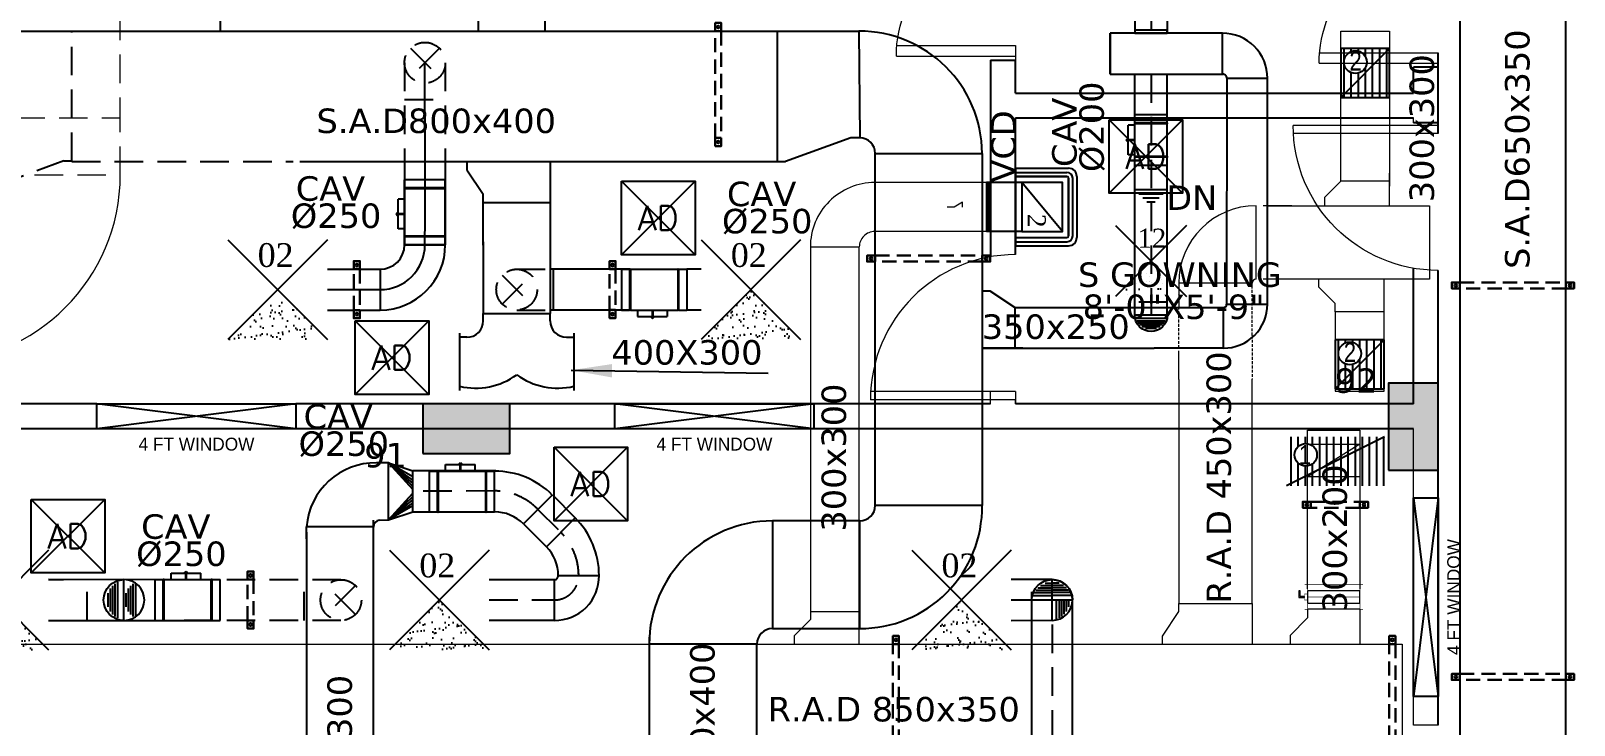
# Model space of a CAD drawing. Header units: millimetres. Extents: x -5691 to 68617, y -23008 to 84113.
# Drawn here: x 3617 to 13076, y 40474 to 44729 of the extents above; entities that cross this region are included whole.
import ezdxf
from ezdxf.enums import TextEntityAlignment as Align

# ---------------------------------------------------------------- set-up
doc = ezdxf.new("R2010")
doc.units = ezdxf.units.MM
doc.header["$LTSCALE"] = 700
doc.header["$MEASUREMENT"] = 0
doc.linetypes.add('HIDDEN', pattern=[0.375, 0.25, -0.125])
for name, color, linetype in [('Access Door', 7, 'Continuous'), ('architactur xref$0$COLUMN', 8, 'Continuous'), ('architactur xref$0$COLUMN HATCH', 8, 'Continuous'), ('architactur xref$0$TEXT', 8, 'Continuous'), ('architactur xref$0$WALL', 8, 'Continuous'), ('architactur xref$0$WINDOOW', 8, 'Continuous'), ('CAV', 4, 'Continuous'), ('duct size', 7, 'Continuous'), ('M-AC-DIFFUSER', 3, 'Continuous'), ('rcp$0$DIF 02', 74, 'Continuous'), ('rcp$0$DIF 12', 84, 'Continuous'), ('rcp$0$DIF 46', 74, 'Continuous'), ('rcp$0$Low pickup 500x200', 10, 'Continuous'), ('rcp$0$Return grill 300x300', 5, 'Continuous'), ('rcp$0$RETURN GRILL-600x300', 5, 'Continuous'), ('rcp$0$X-REF', 8, 'Continuous'), ('Supply Ahu-02', 3, 'Continuous'), ('Supply Ahu-03', 3, 'Continuous'), ('Supply Ahu-05', 3, 'Continuous'), ('Supply Ahu-06', 3, 'Continuous'), ('X-REF', 8, 'Continuous')]:
    doc.layers.add(name, color=color, linetype=linetype)
for name, color, linetype, lineweight in [('rcp$0$H-RETURN RISER 700', 6, 'Continuous', 9), ('rcp$0$MAAM TEXT', 7, 'Continuous', 25), ('Return AHU-02', 1, 'Continuous', 20), ('SA-HANGERS', 21, 'Continuous', 30), ('VCD', 1, 'Continuous', 20)]:
    doc.layers.add(name, color=color, linetype=linetype, lineweight=lineweight)
doc.styles.add('AC-TEXT', font='ROMANS.SHX', dxfattribs={"height": 200})
doc.styles.add('architactur xref$0$H St Bt', font='stylu.ttf')
doc.styles.add('architactur xref$0$VERDANA', font='verdana.ttf')
doc.styles.add('Arial', font='arial.ttf')
doc.styles.add('rcp$0$style1', font='ARIALN.TTF')
doc.styles.add('rcp$0$TECHNICBOLD', font='times.ttf', dxfattribs={"height": 10})
doc.styles.add('VERDANA', font='verdana.ttf')
doc.dimstyles.new('1-100', dxfattribs={"dimscale": 100, "dimtxt": 2, "dimasz": 2.5, "dimexe": 1.25, "dimexo": 0.625, "dimtad": 1, "dimdec": 0, "dimtxsty": 'Arial', "dimblk": 'ARCHTICK', "dimcen": 2.5, "dimclrd": 3, "dimclre": 3, "dimclrt": 3, "dimadec": 0, "dimazin": 0, "dimtfac": 1, "dimtdec": 0, "dimtmove": 0, "dimatfit": 3, "dimfxl": 1, "dimarcsym": 0})

# ---------------------------------------------------------------- blocks, each defined once
blk = doc.blocks.new('*U12')
for p, q in [((0, 0), (0, 37)), ((650, 0), (650, 37))]:
    blk.add_line(p, q)
for points in [[(0, 0), (-50, 0), (-50, 37), (0, 37)], [(650, 37), (700, 37), (700, 0), (650, 0)]]:
    blk.add_lwpolyline(points)
at = {"linetype": 'HIDDEN', "ltscale": 0.5}
for points in [[(0, 37), (650, 37)], [(650, 0), (0, 0)]]:
    blk.add_lwpolyline(points, dxfattribs=at)
for centre in [(-25, 18.5), (675, 18.5)]:
    blk.add_circle(centre, 8.44)
blk = doc.blocks.new('*U66')
for p, q in [((0, 0), (0, 37)), ((655, 0), (655, 37))]:
    blk.add_line(p, q)
for points in [[(0, 0), (-50, 0), (-50, 37), (0, 37)], [(655, 37), (705, 37), (705, 0), (655, 0)]]:
    blk.add_lwpolyline(points)
at = {"linetype": 'HIDDEN', "ltscale": 0.5}
for points in [[(0, 37), (655, 37)], [(655, 0), (0, 0)]]:
    blk.add_lwpolyline(points, dxfattribs=at)
for centre in [(-25, 18.5), (680, 18.5)]:
    blk.add_circle(centre, 8.44)
blk = doc.blocks.new('*U67')
for p, q in [((0, 0), (0, 37)), ((655, 0), (655, 37))]:
    blk.add_line(p, q)
for points in [[(0, 0), (-50, 0), (-50, 37), (0, 37)], [(655, 37), (705, 37), (705, 0), (655, 0)]]:
    blk.add_lwpolyline(points)
at = {"linetype": 'HIDDEN', "ltscale": 0.5}
for points in [[(0, 37), (655, 37)], [(655, 0), (0, 0)]]:
    blk.add_lwpolyline(points, dxfattribs=at)
for centre in [(-25, 18.5), (680, 18.5)]:
    blk.add_circle(centre, 8.44)
blk = doc.blocks.new('*U75')
for p, q in [((0, 0), (0, 37)), ((250, 0), (250, 37))]:
    blk.add_line(p, q)
for points in [[(0, 0), (-50, 0), (-50, 37), (0, 37)], [(250, 37), (300, 37), (300, 0), (250, 0)]]:
    blk.add_lwpolyline(points)
at = {"linetype": 'HIDDEN', "ltscale": 0.5}
for points in [[(0, 37), (250, 37)], [(250, 0), (0, 0)]]:
    blk.add_lwpolyline(points, dxfattribs=at)
for centre in [(-25, 18.5), (275, 18.5)]:
    blk.add_circle(centre, 8.44)
blk = doc.blocks.new('*U96')
for p, q in [((0, 0), (0, 37)), ((250, 0), (250, 37))]:
    blk.add_line(p, q)
for points in [[(0, 0), (-50, 0), (-50, 37), (0, 37)], [(250, 37), (300, 37), (300, 0), (250, 0)]]:
    blk.add_lwpolyline(points)
at = {"linetype": 'HIDDEN', "ltscale": 0.5}
for points in [[(0, 37), (250, 37)], [(250, 0), (0, 0)]]:
    blk.add_lwpolyline(points, dxfattribs=at)
for centre in [(-25, 18.5), (275, 18.5)]:
    blk.add_circle(centre, 8.44)
blk = doc.blocks.new('*U76')
for p, q in [((0, 0), (0, 37)), ((250.2, 0), (250.2, 37))]:
    blk.add_line(p, q)
for points in [[(0, 0), (-50, 0), (-50, 37), (0, 37)], [(250.2, 37), (300.2, 37), (300.2, 0), (250.2, 0)]]:
    blk.add_lwpolyline(points)
at = {"linetype": 'HIDDEN', "ltscale": 0.5}
for points in [[(0, 37), (250.2, 37)], [(250.2, 0), (0, 0)]]:
    blk.add_lwpolyline(points, dxfattribs=at)
for centre in [(-25, 18.5), (275.2, 18.5)]:
    blk.add_circle(centre, 8.44)
blk = doc.blocks.new('*U79')
for p, q in [((0, 0), (0, 37)), ((300, 0), (300, 37))]:
    blk.add_line(p, q)
for points in [[(0, 0), (-50, 0), (-50, 37), (0, 37)], [(300, 37), (350, 37), (350, 0), (300, 0)]]:
    blk.add_lwpolyline(points)
at = {"linetype": 'HIDDEN', "ltscale": 0.5}
for points in [[(0, 37), (300, 37)], [(300, 0), (0, 0)]]:
    blk.add_lwpolyline(points, dxfattribs=at)
for centre in [(-25, 18.5), (325, 18.5)]:
    blk.add_circle(centre, 8.44)
blk = doc.blocks.new('CAV 250 DIA')
for p, q in [((0, 400), (0, 350)), ((0, 400), (250, 400)), ((250, 400), (250, 350)), ((0, 350), (250, 350)), ((0, 345), (0, 55)), ((0, 345), (250, 345)), ((250, 345), (250, 55)), ((250, 301.1), (290, 301.1)), ((290, 301.1), (290, 119.1)), ((250, 212.1), (297.4, 212.1)), ((250, 208.1), (297.4, 208.1)), ((290.8, 218.7), (292.2, 220.1)), ((290.8, 218.7), (297.4, 212.1)), ((297.4, 208.1), (290.8, 201.6)), ((290.8, 201.6), (292.2, 200.1)), ((292.2, 220.1), (302.2, 210.1)), ((302.2, 210.1), (292.2, 200.1)), ((250, 119.1), (290, 119.1)), ((0, 55), (250, 55)), ((0, 50), (0, 0)), ((0, 50), (250, 50)), ((0, 50), (250, 50)), ((0, 0), (250, 0)), ((250, 50), (250, 0))]:
    blk.add_line(p, q)
for centre, start, end in [((0.9, 347.5), 109.43656, 250.56344), ((249.1, 347.5), 289.43656, 70.56344), ((0.9, 52.5), 109.43656, 250.56344), ((249.1, 52.5), 289.43656, 70.56344)]:
    blk.add_arc(centre, 2.65, start, end)
blk = doc.blocks.new('architactur xref$0$D1')
at = {"layer": 'architactur xref$0$WINDOOW', "color": 0, "lineweight": 0}
for p, q in [((2995.31, -11647.76), (2960.36, -11647.76)), ((2995.31, -11647.76), (2995.31, -11650.76)), ((2995.31, -11649.76), (2960.31, -11649.76))]:
    blk.add_line(p, q, dxfattribs=at)
blk.add_arc((2995.31, -11649.76), 35, 90, 180, dxfattribs=at)
blk = doc.blocks.new('architactur xref$0$b d')
at = {"layer": 'architactur xref$0$WINDOOW', "color": 0, "lineweight": 0}
for p, q in [((67237.44, 17555.04), (67233.94, 17555.04)), ((67234.94, 17526.29), (67234.94, 17555.04)), ((67237.44, 17526.39), (67237.44, 17555.04)), ((67289.94, 17526.39), (67289.94, 17555.04)), ((67289.94, 17555.04), (67293.44, 17555.04)), ((67292.44, 17526.29), (67292.44, 17555.04))]:
    blk.add_line(p, q, dxfattribs=at)
for centre, start, end in [((67234.94, 17555.04), 270, 0), ((67292.44, 17555.04), 180, 270)]:
    blk.add_arc(centre, 28.75, start, end, dxfattribs=at)
blk = doc.blocks.new('*U201')
at = {"layer": 'architactur xref$0$WALL', "color": 0}
for p, q in [((60520.06, 48188.77), (60526.06, 48188.77)), ((60520.06, 48140.77), (60520.06, 48188.77)), ((60526.06, 48188.77), (60520.06, 48140.77)), ((60520.06, 48188.77), (60526.06, 48140.77)), ((60526.06, 48188.77), (60526.06, 48140.77)), ((60526.06, 48140.77), (60520.06, 48140.77))]:
    blk.add_line(p, q, dxfattribs=at)
at = {"layer": 'architactur xref$0$TEXT', "lineweight": 0, "style": 'architactur xref$0$H St Bt'}
blk.add_text('4 FT WINDOW', height=3.1104, rotation=90, dxfattribs=at).set_placement((60531.34, 48150.84))
blk = doc.blocks.new('*U220')
at = {"layer": 'architactur xref$0$WALL', "color": 0}
for p, q in [((60520.06, 48188.77), (60526.06, 48188.77)), ((60520.06, 48140.77), (60520.06, 48188.77)), ((60526.06, 48188.77), (60520.06, 48140.77)), ((60520.06, 48188.77), (60526.06, 48140.77)), ((60526.06, 48188.77), (60526.06, 48140.77)), ((60526.06, 48140.77), (60520.06, 48140.77))]:
    blk.add_line(p, q, dxfattribs=at)
at = {"layer": 'architactur xref$0$TEXT', "lineweight": 0, "style": 'architactur xref$0$H St Bt'}
blk.add_text('4 FT WINDOW', height=3.1104, rotation=90, dxfattribs=at).set_placement((60531.34, 48150.84))
blk = doc.blocks.new('*U244')
at = {"layer": 'architactur xref$0$WALL', "color": 0}
for p, q in [((60520.06, 48188.77), (60526.06, 48188.77)), ((60520.06, 48140.77), (60520.06, 48188.77)), ((60526.06, 48188.77), (60520.06, 48140.77)), ((60520.06, 48188.77), (60526.06, 48140.77)), ((60526.06, 48188.77), (60526.06, 48140.77)), ((60526.06, 48140.77), (60520.06, 48140.77))]:
    blk.add_line(p, q, dxfattribs=at)
at = {"layer": 'architactur xref$0$TEXT', "lineweight": 0, "style": 'architactur xref$0$H St Bt'}
blk.add_text('4 FT WINDOW', height=3.1104, rotation=90, dxfattribs=at).set_placement((60531.34, 48150.84))
blk = doc.blocks.new('architactur xref')
at = {"layer": 'architactur xref$0$COLUMN HATCH', "linetype": 'Continuous'}
for points in [[(470, 1655), (482, 1655), (482, 1676), (470, 1676)], [(237, 1671), (237, 1659), (258, 1659), (258, 1671)]]:
    blk.add_hatch(color=256, dxfattribs=at).paths.add_polyline_path(points)
at = {"layer": 'architactur xref$0$TEXT', "lineweight": 0}
for points in [[(470, 1655), (482, 1655), (482, 1676), (470, 1676)], [(237, 1671), (237, 1659), (258, 1659), (258, 1671)]]:
    blk.add_hatch(color=256, dxfattribs=at).paths.add_polyline_path(points)
at = {"layer": 'architactur xref$0$COLUMN', "linetype": 'Continuous'}
for points in [[(470, 1655), (482, 1655), (482, 1676), (470, 1676)], [(237, 1659), (258, 1659), (258, 1671), (237, 1671)]]:
    blk.add_lwpolyline(points, close=True, dxfattribs=at)
at = {"layer": 'architactur xref$0$TEXT', "lineweight": 0}
for points in [[(470, 1655), (482, 1655), (482, 1676), (470, 1676)], [(237, 1659), (258, 1659), (258, 1671), (237, 1671)]]:
    blk.add_lwpolyline(points, close=True, dxfattribs=at)
at = {"layer": 'architactur xref$0$WALL', "linetype": 'Continuous'}
for p, q in [((482, 1736.2), (482, 1755.71)), ((476, 1746), (476, 1752.21)), ((482, 1752.21), (476, 1752.21)), ((380, 1746), (476, 1746)), ((380, 1707), (380, 1740)), ((380, 1740), (476, 1740)), ((482, 1738.84), (476, 1738.84)), ((476, 1671), (476, 1703.72)), ((482, 1593.46), (482, 1703.2)), ((158.31, 1671), (129, 1671)), ((374, 1671), (206.31, 1671)), ((476, 1671), (380, 1671)), ((158.31, 1665), (102, 1665)), ((476, 1665), (206.31, 1665))]:
    blk.add_line(p, q, dxfattribs=at)
at = {"layer": 'architactur xref$0$WALL'}
for p, q in [((374, 1753.93), (380, 1753.93)), ((374, 1753.93), (374, 1723.93)), ((380, 1746), (380, 1753.93))]:
    blk.add_line(p, q, dxfattribs=at)
at = {"layer": 'architactur xref$0$WALL', "linetype": 'Continuous'}
blk.add_lwpolyline([(374, 1753.93), (374, 1706.48)], dxfattribs=at)
at = {"layer": 'architactur xref$0$WINDOOW', "lineweight": 0}
for p, q in [((476, 1746), (476, 1749.73)), ((476, 1738.84), (476, 1740)), ((374, 1671), (374, 1674)), ((380, 1671), (380, 1672)), ((476, 1593.46), (476, 1665)), ((482, 1593.46), (476, 1593.46))]:
    blk.add_line(p, q, dxfattribs=at)
at = {"layer": 'architactur xref$0$WALL', "rotation": 270}
for name, p in [('*U244', (-47982.46, 62191.06)), ('*U220', (-47857.47, 62191.06))]:
    blk.add_blockref(name, p, dxfattribs=at)
at = {"layer": 'architactur xref$0$WALL'}
blk.add_blockref('*U201', (-60044.06, -46540.43), dxfattribs=at)
at = {"layer": 'architactur xref$0$WINDOOW', "lineweight": 0, "xscale": -1}
for name, p, rotation in [('architactur xref$0$b d', (-17175.04, -65480.01), 270), ('architactur xref$0$b d', (-17073.04, -65481.73), 270), ('architactur xref$0$D1', (-2513.31, -9911.56), 180)]:
    blk.add_blockref(name, p, dxfattribs=dict(at, rotation=rotation))
at = {"layer": 'architactur xref$0$WINDOOW', "lineweight": 0}
blk.add_blockref('architactur xref$0$D1', (-2615.31, 13321.76), dxfattribs=at)
at = {"layer": 'architactur xref$0$TEXT', "lineweight": 0, "style": 'architactur xref$0$VERDANA'}
for s, height, p in [('S GOWNING', 5.906, (395.09, 1699.22, 0.28)), ('8\'-0"X5\'-9"', 5.9055, (396.2, 1691.47, 0.28))]:
    blk.add_text(s, height=height, dxfattribs=at).set_placement(p)
at = {"layer": 'architactur xref$0$TEXT', "lineweight": 0, "char_height": 5.906, "width": 5.1391, "attachment_point": 5, "style": 'architactur xref$0$VERDANA'}
for s, insert in [('92', (462.18, 1676.55)), ('91', (227.99, 1658.56))]:
    blk.add_mtext(s, dxfattribs=dict(at, insert=insert))
blk = doc.blocks.new('A$C4D301BEB')
for p, q in [((-310, 200), (-260, 200)), ((-310, 0), (-310, 200)), ((-260, 0), (-260, 200)), ((-255, 200), (-55, 200)), ((-255, 0), (-255, 200)), ((-246, 200), (-246, 240)), ((-246, 240), (-64, 240)), ((-165, 242.2), (-155, 252.2)), ((-163.6, 240.8), (-165, 242.2)), ((-163.6, 240.8), (-157, 247.4)), ((-157, 200), (-157, 247.4)), ((-155, 252.2), (-145, 242.2)), ((-153, 200), (-153, 247.4)), ((-153, 247.4), (-146.4, 240.8)), ((-146.4, 240.8), (-145, 242.2)), ((-64, 200), (-64, 240)), ((-55, 0), (-55, 200)), ((-50, 200), (0, 200)), ((-50, 0), (-50, 200)), ((-50, 0), (-50, 200)), ((0, 0), (0, 200)), ((-310, 0), (-260, 0)), ((-255, 0), (-55, 0)), ((-50, 0), (0, 0))]:
    blk.add_line(p, q)
for centre, start, end in [((-257.5, 199.1), 19.43656, 160.56344), ((-52.5, 199.1), 19.43656, 160.56344), ((-257.5, 0.9), 199.43656, 340.56344), ((-52.5, 0.9), 199.43656, 340.56344)]:
    blk.add_arc(centre, 2.65, start, end)
blk = doc.blocks.new('*U109')
for p, q in [((0, 0), (0, 37)), ((850, 0), (850, 37))]:
    blk.add_line(p, q)
for points in [[(0, 0), (-50, 0), (-50, 37), (0, 37)], [(850, 37), (900, 37), (900, 0), (850, 0)]]:
    blk.add_lwpolyline(points)
at = {"linetype": 'HIDDEN', "ltscale": 0.5}
for points in [[(0, 37), (850, 37)], [(850, 0), (0, 0)]]:
    blk.add_lwpolyline(points, dxfattribs=at)
for centre in [(-25, 18.5), (875, 18.5)]:
    blk.add_circle(centre, 8.44)
blk = doc.blocks.new('AD')
at = {"layer": 'M-AC-DIFFUSER', "color": 2}
for p, q in [((225, 225), (-225, -225)), ((225, -225), (-225, 225))]:
    blk.add_line(p, q, dxfattribs=at)
blk.add_lwpolyline([(-225, 225), (225, 225), (225, -225), (-225, -225)], close=True, dxfattribs=at)
at = {"layer": 'M-AC-DIFFUSER', "color": 2, "style": 'AC-TEXT'}
blk.add_text('AD', height=150, dxfattribs=at).set_placement((0, 0), align=Align.MIDDLE_CENTER)
blk = doc.blocks.new('250')
at = {"layer": 'Supply Ahu-05'}
for p, q in [((250, 0), (0, 0)), ((-150, -150), (-150, -400))]:
    blk.add_line(p, q, dxfattribs=at)
for radius in [150, 400]:
    blk.add_arc((-150, 0), radius, 270, 0, dxfattribs=at)
blk = doc.blocks.new('_ArchTick')
at = {"color": 0, "linetype": 'ByBlock', "const_width": 0.15}
blk.add_lwpolyline([(-0.5, -0.5), (0.5, 0.5)], dxfattribs=at)
blk = doc.blocks.new('*U130')
at = {"linetype": 'Continuous', "const_width": 5}
for points in [[(428, -75), (428, -75), (-25, -75), (0, -75), (0, 125), (-25, 125), (0, 125), (428, 125), (453, 125), (428, 125), (428, -75), (453, -75), (428, -75)], [(428, 25), (0, 25)]]:
    blk.add_lwpolyline(points, dxfattribs=at)
at = {"linetype": 'Continuous'}
for points in [[(-25, 20), (-25, 30), (-60, 30), (-60, 75), (-70, 75), (-70, 20), (-25, 20)], [(428, 75), (0, 75), (0, -25), (428, -25)]]:
    blk.add_lwpolyline(points, close=True, dxfattribs=at)
at = {"linetype": 'Continuous', "const_width": 5}
blk.add_lwpolyline([(0, 0), (0, 50), (-25, 50), (-25, 0)], close=True, dxfattribs=at)
blk = doc.blocks.new('rcp$0$DIFF CODE-12')
at = {"layer": 'rcp$0$DIF 12'}
h = blk.add_hatch(dxfattribs=at)
h.set_pattern_fill('AR-SAND', color=256, scale=50, style=0)
h.paths.add_polyline_path([(-20771.6, -48936.5), (-20336.6, -48936.5), (-20554.1, -48719)])
for p, q in [((-20336.6, -48501.5), (-20771.6, -48936.5)), ((-20771.6, -48501.5), (-20336.6, -48936.5))]:
    blk.add_line(p, q, dxfattribs=at)
at = {"layer": 'rcp$0$DIF 12', "color": 1, "style": 'rcp$0$TECHNICBOLD'}
blk.add_text('12', height=116.49, dxfattribs=at).set_placement((-20636.9, -48638))
blk = doc.blocks.new('rcp$0$saaa')
at = {"layer": 'rcp$0$RETURN GRILL-600x300'}
h = blk.add_hatch(dxfattribs=at)
h.set_pattern_fill('ANSI31', color=256, scale=350, angle=135, style=0)
h.set_pattern_definition([(270, (332422.58, 31332.115), (-43.75, 3e-15), [])])
h.paths.add_polyline_path([(272317.9, 32662.1), (272317.9, 32962.1), (271717.9, 32962.1), (271717.9, 32662.1)])
h.paths.add_polyline_path([(271904.5, 32851.7, 1), (271767, 32851.7, 1)], flags=16)
blk.add_line((272317.9, 32962.1), (271717.9, 32662.1), dxfattribs=at)
blk.add_circle((271835.7, 32851.7, -0.4), 68.8, dxfattribs=at)
at = {"layer": 'rcp$0$MAAM TEXT', "color": 7, "style": 'rcp$0$style1'}
blk.add_text('1', height=117.4, dxfattribs=at).set_placement((271830.4, 32793.9, -0.4), align=Align.CENTER)
blk = doc.blocks.new('rcp$0$DIFF CODE-2')
at = {"layer": 'rcp$0$DIF 02'}
h = blk.add_hatch(dxfattribs=at)
h.set_pattern_fill('AR-SAND', color=256, scale=50, style=0)
h.paths.add_polyline_path([(-20872.6, -48009.6), (-20262.6, -48009.6), (-20567.6, -47704.6)])
for p, q in [((-20872.6, -47399.6), (-20262.6, -48009.6)), ((-20262.6, -47399.6), (-20872.6, -48009.6))]:
    blk.add_line(p, q, dxfattribs=at)
at = {"layer": 'rcp$0$DIF 02', "color": 1, "style": 'rcp$0$TECHNICBOLD'}
blk.add_text('02', height=145.64, dxfattribs=at).set_placement((-20690.5, -47565.6))
blk = doc.blocks.new('rcp$0$grill 2')
at = {"layer": 'rcp$0$Return grill 300x300'}
for p, q in [((-181725.9, 9716.9), (-182025.9, 9716.9)), ((-182025.9, 9716.9), (-182025.9, 9416.9)), ((-181725.9, 9716.9), (-182025.9, 9416.9)), ((-182007.4, 9716.9), (-182007.4, 9416.9)), ((-181963.7, 9716.9), (-181963.7, 9698)), ((-181919.9, 9716.9), (-181919.9, 9701.3)), ((-181876.2, 9716.9), (-181876.2, 9668)), ((-181832.4, 9716.9), (-181832.4, 9416.9)), ((-181788.7, 9716.9), (-181788.7, 9416.9)), ((-181744.9, 9716.9), (-181744.9, 9416.9)), ((-181725.9, 9416.9), (-181725.9, 9716.9)), ((-181963.7, 9569.2), (-181963.7, 9416.9)), ((-181919.9, 9566), (-181919.9, 9416.9)), ((-181876.2, 9599.2), (-181876.2, 9416.9)), ((-182025.9, 9416.9), (-181725.9, 9416.9))]:
    blk.add_line(p, q, dxfattribs=at)
blk.add_ellipse((-181935.9, 9633.6), major_axis=(49.3, 49.3), ratio=1, start_param=5.497787, end_param=11.780972, dxfattribs=at)
at = {"layer": 'rcp$0$Return grill 300x300', "color": 7, "style": 'rcp$0$style1'}
blk.add_text('2', height=117.4, dxfattribs=at).set_placement((-181934.8, 9581.9, -0.4), align=Align.CENTER)
blk = doc.blocks.new('rcp$0$low pick up 300 X 250')
at = {"layer": 'rcp$0$Low pickup 500x200', "color": 6}
for p, q in [((0, 237.5), (0, 187.5)), ((0, 237.5), (325, 237.5)), ((0, 187.5), (315, 187.5)), ((325, 177.5), (325, -177.5)), ((375, 187.5), (375, -187.5)), ((0, -187.5), (315, -187.5)), ((0, -187.5), (0, -237.5)), ((0, -237.5), (325, -237.5))]:
    blk.add_line(p, q, dxfattribs=at)
at = {"layer": 'rcp$0$Low pickup 500x200', "color": 40}
for p, q in [((0, 212.5), (315, 212.5)), ((350, -177.5), (350, 177.5)), ((0, -212.5), (315, -212.5))]:
    blk.add_line(p, q, dxfattribs=at)
at = {"layer": 'rcp$0$Low pickup 500x200'}
blk.add_line((287.5, -150), (37.5, 150), dxfattribs=at)
at = {"layer": 'rcp$0$Low pickup 500x200', "color": 6}
for points in [[(315, 187.5), (0, 187.5), (0, -187.5), (315, -187.5)], [(325, -177.5), (325, 177.5)]]:
    blk.add_lwpolyline(points, dxfattribs=at)
at = {"layer": 'rcp$0$Low pickup 500x200'}
blk.add_lwpolyline([(37.5, 150), (37.5, -150), (287.5, -150), (287.5, 150)], close=True, dxfattribs=at)
at = {"layer": 'rcp$0$Low pickup 500x200', "color": 40}
for centre, start, end in [((315, 177.5), 0, 90), ((315, -177.5), 270, 0)]:
    blk.add_arc(centre, 35, start, end, dxfattribs=at)
at = {"layer": 'rcp$0$Low pickup 500x200', "color": 6}
for centre, radius, start, end in [((325, 187.5), 50, 0, 90), ((315, 177.5), 10, 0, 90), ((315, -177.5), 10, 270, 0), ((325, -187.5), 50, 270, 0)]:
    blk.add_arc(centre, radius, start, end, dxfattribs=at)
at = {"layer": 'rcp$0$Low pickup 500x200', "color": 6, "style": 'rcp$0$TECHNICBOLD'}
blk.add_text('2', height=110.8, rotation=270, dxfattribs=at).set_placement((74.3, -42.3))
blk = doc.blocks.new('rcp$0$A$C0a68144a')
at = {"layer": 'rcp$0$H-RETURN RISER 700'}
for p, q in [((-318.4, 221.1), (-287.7, 273)), ((-287.7, 221.1), (-318.4, 221.1))]:
    blk.add_line(p, q, dxfattribs=at)
blk.add_lwpolyline([(-287.7, 273), (-287.7, 314.9)], dxfattribs=at)
blk.add_lwpolyline([(-287.7, 100.1, 0, 60, 0), (-287.7, 184.1, 0, 0, 0), (-287.7, 221.1, 0, 0, 0)], format="xyseb", dxfattribs=at)
blk = doc.blocks.new('rcp')
at = {"layer": 'rcp$0$RETURN GRILL-600x300'}
blk.add_blockref('rcp$0$saaa', (-260404.9, 9278.9), dxfattribs=at)
at = {"layer": 'rcp$0$X-REF', "xscale": 25.39999999999418, "yscale": 25.39999999999418, "zscale": 25.39999999999418}
blk.add_blockref('architactur xref', (0, 0), dxfattribs=at)
at = {"layer": 'rcp$0$Low pickup 500x200'}
for p, q in [((9474.6, 43799.7), (9474.6, 43499.7)), ((9689.9, 43799.7), (9474.6, 43799.7)), ((9499.6, 43499.7), (9499.6, 43799.7)), ((9499.6, 43499.7), (9474.6, 43499.7)), ((9689.9, 43499.7), (9474.6, 43499.7))]:
    blk.add_line(p, q, dxfattribs=at)
at = {"layer": 'rcp$0$Low pickup 500x200', "ltscale": 8}
blk.add_line((9499.6, 43799.7, 0), (9474.6, 43799.7), dxfattribs=at)
at = {"layer": 'rcp$0$Low pickup 500x200', "color": 6, "const_width": 20}
blk.add_lwpolyline([(9488.3, 43799.7), (9488.3, 43499.7)], dxfattribs=at)
at = {"layer": 'rcp$0$DIF 46'}
for name, p in [('rcp$0$DIFF CODE-12', (31036.7, 92038.6, -56.2)), ('rcp$0$DIFF CODE-2', (25697.7, 90848)), ('rcp$0$DIFF CODE-2', (28597.7, 90848)), ('rcp$0$DIFF CODE-2', (23988.5, 88945.6)), ('rcp$0$DIFF CODE-2', (26688.5, 88945.6, -450)), ('rcp$0$DIFF CODE-2', (29888.5, 88945.6))]:
    blk.add_blockref(name, p, dxfattribs=at)
at = {"layer": 'rcp$0$Low pickup 500x200'}
blk.add_blockref('rcp$0$low pick up 300 X 250', (9652.4, 43649.7), dxfattribs=at)
at = {"layer": 'rcp$0$Low pickup 500x200', "ltscale": 8, "xscale": -1, "rotation": 90}
blk.add_blockref('rcp$0$A$C0a68144a', (9548.2, 43361.9), dxfattribs=at)
at = {"layer": 'rcp$0$RETURN GRILL-600x300'}
for p in [(193671.1, 34904.2, 0.2), (193636.5, 33118.6, -24.3)]:
    blk.add_blockref('rcp$0$grill 2', p, dxfattribs=at)

msp = doc.modelspace()

# ---------------------------------------------------------------- block references
at = {"layer": 'X-REF', "ltscale": 8}
msp.add_blockref('rcp', (0, 0), dxfattribs=at)

# ---------------------------------------------------------------- next in the draw order: block references
at = {"layer": 'X-REF', "xscale": 25.39999999999418, "yscale": 25.39999999999418, "zscale": 25.39999999999418}
msp.add_blockref('architactur xref', (0, 0), dxfattribs=at)

# ---------------------------------------------------------------- next in the draw order: linework, layer by layer
at = {"layer": 'Return AHU-02'}
for p, q in [((4164.9, 44728.1, 25), (4164.9, 46720.9, 25)), ((11645.1, 43807.7, 50), (11645.1, 44728.3, 0.1)), ((11645.1, 44728.3, 0.1), (11945.1, 44728.3, 0.1)), ((11945.1, 44728.3, 0.1), (11945.1, 43778.2, 0.1)), ((11645.1, 43807.7, 50), (11545.1, 43707.7, 50)), ((11945.1, 43807.7, 50), (11645.1, 43807.7, 50)), ((11945.1, 43657.7, 50), (11945.1, 43857.7, 50.1)), ((11545.1, 43707.7, 50), (11545.1, 43657.7, 25)), ((11127.5, 43207.7, 25), (11127.5, 43657.7, 25)), ((11195.6, 43657.7, 25), (12189.1, 43657.7, 25)), ((12189.1, 43657.7, 25), (12189.1, 43207.7, 25)), ((11102.5, 43182.7, 25), (10652.5, 43182.7, 25)), ((10652.5, 43182.7, 25), (10652.5, 43034.5, 25)), ((12189.1, 43207.7, 25), (11195.7, 43207.7, 25)), ((11510.5, 43157.7, 50), (11510.5, 43207.7, 25)), ((11610.5, 43057.7, 50), (11510.5, 43157.7, 50)), ((11910.5, 43007.7, 50.1), (11910.5, 43207.7, 25)), ((11610.5, 43007.7, 50), (11610.5, 43057.7, 50)), ((11910.5, 43007.7, 50.1), (11610.5, 43007.7, 50)), ((11610.5, 43007.7, 50), (11610.6, 42521.8, -86.8)), ((11910.6, 42521.8, 0.1), (11910.5, 43007.7, 0.1)), ((10652.5, 42592.8, 25), (10652.5, 41220.3, 25)), ((11102.5, 41220.3, 25), (11102.5, 42594.1, 25)), ((11610.6, 42521.8, -86.8), (11910.6, 42521.8, 0.1)), ((11442.4, 41310.2, 58.6), (11442.4, 42281.9, 25)), ((11442.4, 42281.9, 25), (11763, 42281.9, 25)), ((11763, 42281.9, 37.4), (11763, 41946.5, 12.5)), ((11763, 42196.5, 25), (11442.4, 41996.5, -14.6)), ((11463, 42196.5, 12.5), (11763, 42196.5, 37.5)), ((11763, 42196.5, 25), (11763, 41310, 25)), ((11763, 41996.3, 17.5), (11442.4, 41996.5, -14.6)), ((8394.4, 41171.4, 50), (8694.4, 41171.3, 50)), ((8394.4, 41171.3, 50), (8394.4, 41121.3, 50)), ((8694.4, 40971.3, 50), (8694.5, 41171.3, 50)), ((10552.5, 41020.3, 25), (10652.5, 41170.3, 25)), ((10652.5, 41170.3, 25), (10652.5, 41220.3, 25)), ((10652.5, 41220.3, 25), (11102.5, 41220.3, 25)), ((11102.5, 41220.3, 25), (11102.5, 40970.3)), ((11763, 41184.3, 74.7), (11442, 41184.3, 74.7)), ((11442, 41184.3, 74.7), (11442, 41130.8, 74.7)), ((11763, 41184.3, 74.7), (11763, 40970.3, -5.6)), ((8394.4, 41121.3, 50), (8294.4, 41021.3, 50)), ((11442, 41130.8, 74.7), (11335, 41023.8, 74.7)), ((2986.3, 40971.3), (12022.5, 40971.3)), ((8294.4, 41021.3, 50), (8294.4, 40971.3)), ((10552.5, 40970.3, 25), (10552.5, 41020.3, 25)), ((11335, 41023.8, 74.7), (11335, 40970.3, -5.6)), ((12022.5, 40971.3), (12022.5, 40121.3))]:
    msp.add_line(p, q, dxfattribs=at)
at = {"layer": 'Return AHU-02', "linetype": 'HIDDEN'}
for p, q in [((4164.9, 44146.5, 25), (4164.9, 44728.1, 25)), ((3264.9, 44196.5, 25), (4164.9, 44196.5, 25)), ((4164.9, 43846.5, 25), (4164.9, 44196.5, 25)), ((3114.9, 43846.5, 25), (4164.9, 43846.5, 25)), ((11345.5, 43657.7, 25), (11127.5, 43657.7, 25)), ((11345.7, 43207.7, 25), (11127.5, 43207.7, 25)), ((10652.5, 42592.8, 25), (10652.5, 42784.5, 25))]:
    msp.add_line(p, q, dxfattribs=at)
at = {"layer": 'Return AHU-02', "ltscale": 8}
for p, q in [((9852.4, 43799.6), (8789.4, 43799.7)), ((8789.4, 43799.7), (8789.4, 43499.7)), ((9852.4, 43499.7), (8789.4, 43499.7)), ((8394.4, 43404.7), (8394.4, 41171.4)), ((8394.4, 43404.7), (8694.4, 43404.7)), ((8694.5, 41171.3), (8694.4, 43404.7))]:
    msp.add_line(p, q, dxfattribs=at)
at = {"layer": 'Return AHU-02', "linetype": 'HIDDEN', "ltscale": 0.1}
for p, q in [((11102.5, 42862.1, 25), (11102.5, 43182.7, 25)), ((10652.5, 42784.5, 25), (10652.5, 43034.5, 25)), ((11102.5, 42862.1, 25), (11102.5, 42594.1, 25))]:
    msp.add_line(p, q, dxfattribs=at)
at = {"layer": 'Return AHU-02'}
for centre, radius, start, end in [((3014.9, 43846.5), 1150, 270, 0), ((11127.5, 43182.7, 25), 475, 90, 180), ((11127.5, 43182.7, 25), 25, 90, 180)]:
    msp.add_arc(centre, radius, start, end, dxfattribs=at)
at = {"layer": 'Return AHU-02', "ltscale": 8}
for radius in [395, 95]:
    msp.add_arc((8789.4, 43404.7), radius, 90, 180.00059, dxfattribs=at)
at = {"layer": 'Supply Ahu-02', "ltscale": 600, "extrusion": (-1, 0, 0)}
for p, q in [((9447.6, 43978.1, 397.8), (9447.5, 41821, 390)), ((9447.5, 42890.2, 790), (9447.5, 42890.2, 390))]:
    msp.add_line(p, q, dxfattribs=at)
at = {"layer": 'Supply Ahu-02', "extrusion": (0, 0, -1)}
msp.add_line((5808.9, 42081.7, 890), (5736, 42081.7, 890), dxfattribs=at)
at = {"layer": 'Supply Ahu-03', "ltscale": 600}
for p, q in [((10382.5, 45434.4), (10382.5, 44714.3)), ((10582.4, 45434.4), (10582.4, 44714.3)), ((5264.7, 44728.1, 397.8), (8692.6, 44728.1, 397.8)), ((8692.6, 44728.1, 397.8), (8697.6, 44073.1, 397.8)), ((10382.5, 42987, -400.2), (10382.5, 44464.3, -400.2)), ((10582.5, 42987, -400.2), (10582.5, 44464.3, -400.2)), ((10947, 44439.7, 350), (10946, 43053.7, 411.5)), ((11195.9, 43053.7, 303.2), (11195.5, 44439.5, -541)), ((8792.5, 41821, 390), (8792.5, 43978.1, 397.8)), ((8792.6, 43978.1, 397.8), (9447.6, 43978.1, 397.8)), ((10945.9, 43053.7, 420), (11195.9, 43053.7, 420)), ((6389.8, 42996.1, -135.9), (6799.3, 42996.1, 227.7)), ((10926, 42784.5, 420), (10925.9, 43034.5, 60)), ((6289.8, 42851.1, -135.9), (6244.8, 42851.1, -135.9)), ((6244.8, 42851.1, -135.9), (6244.8, 42551.1, -135.9)), ((6244.8, 42851.1, 228.1), (6244.8, 42551.1, 228.1)), ((6899.8, 42851.1, -135.9), (6944.8, 42851.1, -135.9)), ((6944.8, 42851.1, 228.1), (6944.8, 42551.1, 228.1)), ((10926.7, 42784.5, 420), (10502.6, 42784.5, 420)), ((9447.5, 41821, 395), (8792.5, 41821, 390)), ((8697.5, 41726, 740.2), (8162, 41726)), ((8697.6, 41066, 390), (8697.5, 41726, 390)), ((5306.5, 41657.4, 890), (5306.5, 39243.3, 445)), ((5716.5, 40721.6, 890), (5716.5, 41615, 890)), ((8162, 41066, 390), (8697.6, 41066, 390)), ((7407, 41013.4, 390), (7407, 37735.1, 390)), ((8067, 37735.1, 390), (8067, 40971, 390))]:
    msp.add_line(p, q, dxfattribs=at)
at = {"layer": 'Supply Ahu-03'}
for p, q in [((-3015.2, 44728.1, 499.7), (5493.7, 44728.1, 395)), ((8192.8, 43928.1, 884.3), (8192.6, 44728.1, 397.8)), ((10920.7, 44714.3, -765.1), (10232.5, 44714.3, 1787)), ((10232.5, 44714.3, -400.2), (10232.5, 44464.3, -400.2)), ((10232.5, 44464.3, -400.2), (10232.5, 44714.3, -400.2)), ((10232.5, 44464.3, -805.1), (10923.9, 44464.3, 350)), ((10947, 44439.5, -829.1), (11195.5, 44439.5, -541)), ((8642.6, 44073.1, 397.8), (8242.7, 43928.1, 397.8)), ((8697.6, 44073.1, 397.8), (8642.6, 44073.1, 397.8)), ((6289.8, 43928.1, 397.8), (6289.8, 43878.1, 397.8)), ((6799.8, 43928.1, 397.8), (6799.8, 43415.6, 440)), ((6289.8, 43878.1, 397.8), (6389.8, 43728.1, 397.8)), ((6389.8, 43415.6, 440), (6389.8, 43728.1, 397.8)), ((10382.8, 43756.2, -371.1), (10582.8, 43756.2, -371.1)), ((10407.8, 43731.2, -371.1), (10557.8, 43731.2, -371.1)), ((10432.8, 43706.2, -371.1), (10532.8, 43706.2, -371.1)), ((6389.8, 43678.1, 397.8), (6799.8, 43678.1, 397.8)), ((10457.8, 43681.2, -371.1), (10507.8, 43681.2, -371.1)), ((6389.8, 43435.4, -135.9), (6389.8, 42996.1, -135.9)), ((6799.8, 43435.4, -135.9), (6799.8, 42996.1, -135.9)), ((7725.1, 43268.4, 344.8), (7636.9, 43268.4, 420.6)), ((9497.5, 43134.5, 420), (9447.5, 43134.5, 395)), ((9647.5, 43034.5, 420), (9497.5, 43134.5, 420)), ((6389.8, 42951.1, -135.9), (6389.8, 42996.1, -135.9)), ((6799.8, 42951.2, -135.9), (6799.8, 42996.1, -135.9)), ((9648, 43034.5, 420), (10925.9, 43034.5, 60)), ((9648, 43034.5, 420), (9648, 42784.5, 415)), ((6244.8, 42876.1, 228.1), (6244.8, 42526.1, 228.1)), ((6244.8, 42851.1, 228.1), (6244.8, 42551.1, 228.1)), ((6944.8, 42876.1, 228.1), (6944.8, 42526.1, 228.1)), ((6944.8, 42851.1, 228.1), (6944.8, 42551.1, 228.1)), ((9444.2, 42784.5, 420), (10502.6, 42784.5, 25)), ((9697.5, 42784.5, 420), (9447.5, 42784.5, 395)), ((5808.9, 41731.7, 890), (5808.9, 42081.7, 890)), ((5808.9, 42081.7, 890), (5958.9, 42031.7, 1040)), ((5808.9, 42081.7, 890), (5958.9, 41917.9, 1040)), ((5958.9, 41937.4, 1040), (5808.9, 42081.7, 890)), ((5958.9, 41956.9, 1040), (5808.9, 42081.7, 890)), ((5958.9, 41976.4, 1040), (5808.9, 42081.7, 890)), ((5958.9, 41995.9, 1040), (5808.9, 42081.7, 890)), ((5958.9, 41781.7, 1040), (5958.9, 42031.7, 1040)), ((6467.2, 42031.7, 595), (5958.9, 42031.7, 595)), ((5808.9, 41731.7, 890), (5958.9, 41895.5, 1040)), ((5958.9, 41876, 1040), (5808.9, 41731.7, 890)), ((5958.9, 41856.5, 1040), (5808.9, 41731.7, 890)), ((5958.9, 41837, 1040), (5808.9, 41731.7, 890)), ((5958.9, 41817.5, 1040), (5808.9, 41731.7, 890)), ((5754.1, 41731.2, 890), (5811.5, 41731.7, 890)), ((5808.9, 41731.7, 890), (5958.9, 41781.7, 1040)), ((5958.9, 41781.7, 595), (6459.5, 41781.7, 595)), ((8162, 41726, 390), (8162, 41066, 390)), ((5306.5, 41615, 890), (5306.4, 41689.9, 890)), ((5716.5, 41688.7, 890), (5306.5, 41688.7, 890)), ((5716.5, 41615, 890), (5716.5, 41687.9, 890)), ((3725.9, 41365.9, 586.1), (3817.4, 41365.9, 586.1)), ((4682.1, 41365.6, 2561.6), (3725.9, 41365.9, 619.5)), ((6425.9, 41365.9, 136.1), (6825.1, 41365.9, 136.1)), ((6825.1, 41365.9, 136.1), (6825.1, 41115.9, 136.2)), ((7099.7, 41390.9, 136.1), (6849.4, 41390, 136.1)), ((9876.4, 41366, 273.5), (9625.9, 41366, 169.2)), ((3725.9, 41116, 200.2), (4682.1, 41115.9, 828)), ((6825.1, 41115.9, 136.1), (6425.9, 41115.9, 136.2)), ((9625.9, 41116.1, 228.3), (9876.4, 41116.6, 540.9)), ((8067, 40971, 390), (7407, 40971, 390))]:
    msp.add_line(p, q, dxfattribs=at)
at = {"layer": 'Supply Ahu-03', "ltscale": 600}
msp.add_lwpolyline([(10382.5, 44714.3), (10582.4, 44714.3), (10582.4, 44734.3), (10382.5, 44734.3)], close=True, dxfattribs=at)
for centre, radius, start, end in [((8692.6, 43973, 397.8), 755, 0.3816, 89.9991), ((8697.6, 43978.1, 397.8), 95, 360, 90), ((10926.7, 43053.7, 420), 19.2, 267.69045, 2.32912), ((10926.7, 43053.7, 420), 269.2, 269.84532, 0), ((6289.8, 42951.1, -135.9), 100, 270, 0), ((6900.1, 42952, 591.2), 100.8, 180.45688, 269.81075), ((6342.8, 42972.5, 228.1), 432.6, 256.91101, 305.63733), ((6846.8, 42972.5, 228.1), 432.6, 234.36267, 283.08899), ((8697.5, 41821, 390), 95, 270.01274, 0), ((8701, 41812.5, 390), 746.5, 269.73532, 0.64993)]:
    msp.add_arc(centre, radius, start, end, dxfattribs=at)
at = {"layer": 'Supply Ahu-03'}
for centre, radius, start, end in [((10923.3, 44442.1, 905.3), 272.2, 359.44952, 90.55429), ((10922.3, 44439.7, 350), 24.6, 359.39659, 93.55962), ((5730, 41656.8, 890), 424.9, 89.23503, 175.53584), ((5760.3, 41687.9, 890), 43.7, 98.12216, 180), ((8162, 40971), 755, 90, 180), ((6825.2, 41390, 136.1), 24.2, 267.97275, 0), ((6827.4, 41388.1, 136.1), 272.3, 269.50381, 0.57606), ((8162, 40971), 95, 90, 180)]:
    msp.add_arc(centre, radius, start, end, dxfattribs=at)
at = {"layer": 'Supply Ahu-05'}
for p, q in [((4776.4, 45475.3, 411.5), (4776.3, 44728.1, 395)), ((6358.1, 45176.2, -297), (6358.1, 44728.1, -723.7)), ((6767.7, 45176.2, 200.4), (6767.7, 44728.1, -708.2)), ((5264.7, 43928.1, 397.8), (8242.7, 43928.1, 397.8)), ((5907.2, 43862.9, -134.8), (5907.2, 43418.4, -134.8)), ((6157.2, 43862.9, -134.8), (6157.2, 43418.4, -134.8)), ((5435.1, 43268.4), (5757.2, 43268.4)), ((7290.2, 43268.4, 420.6), (6799.8, 43268.4, 420.6)), ((6819.8, 43018.4, 420.6), (6819.8, 43268.4, 420.6)), ((5435.1, 43018.4), (5757.2, 43018.4)), ((7290.2, 43018.4, 420.6), (6799.8, 43018.4, 420.6)), ((10582.5, 42987, -400.2), (10382.5, 42987, -400.2)), ((10576.9, 42965.5, -400.2), (10388.1, 42965.5, -400.2)), ((10570.2, 42950.6, -400.2), (10394.7, 42950.6, -400.2)), ((10562.7, 42938.8, -400.2), (10402.3, 42938.8, -400.2)), ((10552.7, 42927.3, -400.2), (10412.3, 42927.3, -400.2)), ((10538.8, 42915.8, -400.2), (10426.2, 42915.8, -400.2)), ((10516.3, 42904.4, -400.2), (10448.7, 42904.4, -400.2)), ((6459.5, 41781, 136.1), (6459.5, 42031, 136.1)), ((6636.3, 41707.8, 136.1), (6813.1, 41884.6, 136.1)), ((6813.1, 41884.6, 136.1), (6953.3, 41744.4, 136.1)), ((5716.5, 39489, 297.7), (5716.5, 41730.3, 890)), ((6776.5, 41567.6, 136.1), (6953.3, 41744.4, 136.1)), ((6636.3, 41707.8, 136.1), (6776.5, 41567.6, 136.1)), ((4134.4, 41140.6, 1158.7), (4134.4, 41341.1, 1158.7)), ((4149.2, 41131.1, 1158.7), (4149.2, 41350.5, 1158.7)), ((4187.7, 41115.9, 1158.7), (4187.7, 41365.9, 1158.7)), ((4187.7, 41115.8, 1158.7), (4187.7, 41365.8, 1158.7)), ((4244.6, 41140.6, 1158.7), (4244.6, 41341.1, 1158.7)), ((4259.4, 41138.5, 1158.7), (4259.4, 41343.3, 1158.7)), ((6849.7, 41390.9, 136.1), (7099.7, 41390.9, 136.1)), ((9834.2, 41344.3, 273.5), (9876.5, 41344.3, 273.5)), ((9876.4, 41116, 273.5), (9876.4, 41366, 273.5)), ((9918.7, 41344.3, 273.5), (9876.4, 41344.3, 273.5)), ((4091.4, 41198.6, 1158.7), (4091.4, 41283, 1158.7)), ((4105.8, 41170.5, 1158.7), (4105.8, 41311.2, 1158.7)), ((4120.1, 41153, 1158.7), (4120.1, 41328.6, 1158.7)), ((4201.6, 41198.6, 1158.7), (4201.6, 41283, 1158.7)), ((4215.9, 41170.5, 1158.7), (4215.9, 41311.2, 1158.7)), ((4230.3, 41153, 1158.7), (4230.3, 41328.6, 1158.7)), ((9751.4, 40261, 0), (9751.4, 41242.1)), ((9758.4, 41267.9, 273.5), (9876.5, 41267.9, 273.5)), ((9766.7, 41286.5, 273.5), (9876.5, 41286.5, 273.5)), ((9776.2, 41301.3, 273.5), (9876.5, 41301.3, 273.5)), ((9788.7, 41315.6, 273.5), (9876.5, 41315.6, 273.5)), ((9806.1, 41330, 273.5), (9876.5, 41330, 273.5)), ((9946.8, 41330, 273.5), (9876.4, 41330, 273.5)), ((9964.2, 41315.6, 273.5), (9876.4, 41315.6, 273.5)), ((9976.7, 41301.3, 273.5), (9876.4, 41301.3, 273.5)), ((9986.1, 41286.5, 273.5), (9876.4, 41286.5, 273.5)), ((9994.4, 41267.9, 273.5), (9876.4, 41267.9, 273.5)), ((10001.6, 40957.5, 590), (10001.4, 41241.2, 1195)), ((9751.4, 41241, 273.5), (10001.4, 41241, 273.5)), ((9903.4, 41123, 273.5), (9903.4, 41241, 273.5)), ((9922, 41131.3, 273.5), (9922, 41241, 273.5)), ((9936.8, 41140.7, 273.5), (9936.8, 41241, 273.5)), ((9951.1, 41153.2, 273.5), (9951.1, 41241, 273.5)), ((9965.4, 41170.6, 273.5), (9965.4, 41241, 273.5)), ((9979.8, 41198.7, 273.5), (9979.8, 41241, 273.5)), ((10001.4, 40261, 0), (10001.4, 41090.9, 0))]:
    msp.add_line(p, q, dxfattribs=at)
at = {"layer": 'Supply Ahu-05', "linetype": 'HIDDEN'}
for p, q in [((10482.4, 45434.4), (10482.4, 44714.3)), ((3367.8, 44728.1, 395), (5223.8, 44728.1, 395)), ((3868, 43932, 373.5), (3868, 44732, 373.5)), ((6120.6, 44622.5, -134.8), (5943.8, 44445.8, -134.8)), ((5943.8, 44622.5, -134.8), (6120.6, 44445.8, -134.8)), ((5907.2, 44534.1, -134.8), (5907.2, 43862.9, -134.8)), ((6157.2, 44534.1, -134.8), (6157.2, 43862.9, -134.8)), ((5907.2, 44309.1, -134.8), (6157.2, 44309.1, -134.8)), ((3818, 43932, 373.5), (3418, 43782, 373.5)), ((3818, 43932, 373.5), (3868, 43932, 373.5)), ((3868, 43928.1, 403.8), (5223.8, 43928.1, 403.8)), ((6506.4, 43231.8, 420.6), (6683.2, 43055, 420.6)), ((6506.4, 43055, 420.6), (6683.2, 43231.8, 420.6)), ((6594.8, 43268.4, 420.6), (6799.8, 43268.4, 420.6)), ((10582.5, 43065.7, -400.2), (10382.5, 43065.7, -400.2)), ((6594.8, 43018.4, 420.6), (6799.8, 43018.4, 420.6)), ((6459.5, 41909.5, 752), (5958.9, 41908.2, 217.1)), ((3962.7, 41115.8, 1158.7), (3962.7, 41365.8, 1158.7)), ((5517.5, 41365.6, 890), (4557.2, 41365.6, 2307.9)), ((5292.5, 41115.6, 890), (5292.5, 41365.6, 890)), ((9751.4, 41116, 273.5), (9751.4, 41366, 273.5)), ((5605.9, 41329, 890), (5429.1, 41152.2, 890)), ((5605.9, 41152.2, 890), (5429.1, 41329, 890)), ((6425.9, 41241, -450), (6825.1, 41241.1, -450)), ((9625.9, 41241), (9751.4, 41241, 273.5)), ((5517.5, 41115.6, 2307.9), (4557.2, 41115.6, 2307.9))]:
    msp.add_line(p, q, dxfattribs=at)
at = {"layer": 'Supply Ahu-05', "ltscale": 8}
msp.add_line((10920.8, 44464.3, 350), (10920.7, 44714.3, 905.3), dxfattribs=at)
at = {"layer": 'Supply Ahu-05'}
msp.add_lwpolyline([(5435.1, 43143.4), (5757.2, 43143.4, 0.412225), (6032.2, 43416.5, 0.003397), (6032.2, 44309.1, -0.003397), (6032.2, 44534.1, -294.365425)], format="xyb", dxfattribs=at)
at = {"layer": 'Supply Ahu-05', "linetype": 'HIDDEN', "elevation": -411.8}
msp.add_lwpolyline([(10482.5, 44464.3), (10482.5, 42987)], dxfattribs=at)
at = {"layer": 'Supply Ahu-05', "linetype": 'HIDDEN', "elevation": 136.1}
msp.add_lwpolyline([(6459.5, 41909.5, -0.204606), (6724.7, 41796.2), (6864.9, 41656, -0.198912), (6974.7, 41390.9, 0)], format="xyb", dxfattribs=at)
at = {"layer": 'Supply Ahu-05', "linetype": 'HIDDEN'}
for centre in [(6032.2, 44534.1, -134.8), (6594.8, 43143.4, 420.6), (5517.5, 41240.6, 890)]:
    msp.add_circle(centre, 125, dxfattribs=at)
at = {"layer": 'Supply Ahu-05'}
for centre, radius, start, end in [((6459.5, 41531, 136.1), 500, 45, 90), ((6459.5, 41531, 136.1), 250, 45, 90), ((6599.7, 41390.9, 136.1), 500, 0, 45), ((6599.7, 41390.9, 136.1), 250, 0, 45)]:
    msp.add_arc(centre, radius, start, end, dxfattribs=at)
at = {"layer": 'Supply Ahu-05', "linetype": 'HIDDEN'}
for centre, radius, start, end in [((6825, 41390.5, -450), 149.5, 270.0286, 359.96646), ((1096390.6, 40178), 1086514.6, 179.9518581, 180.0481419)]:
    msp.add_arc(centre, radius, start, end, dxfattribs=at)
at = {"layer": 'Supply Ahu-05', "extrusion": (0, 0, -1)}
for centre, major_axis in [((10482.5, 42987, -400.2), (-100, 0)), ((4187.7, 41240.8, 1158.7), (0, 125)), ((9876.4, 41241, 273.5), (125, 0))]:
    msp.add_ellipse(centre, major_axis=major_axis, ratio=1, start_param=3.141593, end_param=6.283185, dxfattribs=at)
at = {"layer": 'Supply Ahu-05'}
for centre in [(4187.7, 41240.9, 1158.7), (9876.4, 41241, 273.5)]:
    msp.add_ellipse(centre, major_axis=(0, 125), ratio=1, start_param=3.141593, end_param=6.283185, dxfattribs=at)
at = {"layer": 'Supply Ahu-06'}
for p, q in [((12375.8, 52116, 450), (12375.8, 33620, 450)), ((13025.8, 37659.1, 450), (13025.8, 49174.4, 450)), ((7725.1, 43018.4, 377.6), (7636.9, 43018.4, 486.2))]:
    msp.add_line(p, q, dxfattribs=at)

# ---------------------------------------------------------------- next in the draw order: block references
at = {"layer": 'Access Door'}
for p in [(10450.6, 43959.7, -400.2), (7462.7, 43582.6, -575.6), (5830.6, 42726.2, -1151.2), (7048.8, 41952, 595), (3844.7, 41632.6, 595)]:
    msp.add_blockref('AD', p, dxfattribs=at)
at = {"layer": 'CAV'}
for name, p, rotation in [('A$C4D301BEB', (10582.5, 44214.7, -400.2), 90.00000000000001), ('CAV 250 DIA', (6157.2, 43816.5, -134.8), 180), ('CAV 250 DIA', (6459.5, 41781, 136.1), 90), ('CAV 250 DIA', (4778, 41115.9, 595), 90)]:
    msp.add_blockref(name, p, dxfattribs=dict(at, rotation=rotation))
at = {"layer": 'CAV', "xscale": -1, "rotation": 90}
msp.add_blockref('CAV 250 DIA', (7636.9, 43268.4, 420.6), dxfattribs=at)
at = {"layer": 'SA-HANGERS'}
for name, p, rotation in [('*U66', (7811.4, 44728.1, 397.8), 270.0018899840079), ('*U67', (8792.5, 43315.3, 393.8), 0.0018899840078956), ('*U96', (5596.2, 43268.4), 270.0018899840079), ('*U75', (7164, 43268.8, 406.7), 270.0018899840079), ('*U12', (12375.9, 43150.9, 450), 0.0018899840078956), ('*U79', (11463, 41806.2, 44.9), 0.0018899840078956), ('*U76', (4945.4, 41365.9, 586.1), 270.0018899840079), ('*U109', (8900.5, 40971.3), 270.0018899840079), ('*U109', (11943.1, 40971.3, 449.7), 270.0018899840079), ('*U12', (12375.9, 40750.9, 450), 0.0018899840078956)]:
    msp.add_blockref(name, p, dxfattribs=dict(at, rotation=rotation))
at = {"layer": 'Supply Ahu-05'}
msp.add_blockref('250', (5907.2, 43418.4), dxfattribs=at)
at = {"layer": 'VCD', "ltscale": 100, "xscale": 0.7499999999996448, "yscale": 0.7499999999996448, "zscale": 0.7499999999996448}
msp.add_blockref('*U130', (11442, 41240.6, 74.7), dxfattribs=at)

# ---------------------------------------------------------------- next in the draw order: texts
at = {"layer": 'duct size', "style": 'VERDANA'}
for s, p in [('S.A.D650x350', (12802.2, 43270.6)), ('300x300', (12217, 43679.3, 475)), ('%%C200', (10193.2, 43864, -25)), ('CAV', (10026.5, 43894.6, -829.5)), ('VCD', (9652.4, 43799.6)), ('R.A.D 450x300', (10972.6, 41219.2)), ('300x300', (8613.1, 41660.3, 550)), ('300x200', (11683.2, 41165.1, 425)), ('S.A.D650x400', (7807.5, 39512.1)), ('400x300', (5584.4, 39874.9, 512.9))]:
    msp.add_text(s, height=150, rotation=90, dxfattribs=at).set_placement(p)
for s, p in [('S.A.D800x400', (5367.7, 44103.2)), ('CAV', (5240.7, 43688.2, -1245.2)), ('CAV', (7883.4, 43655, -1380.1)), ('DN', (10576.2, 43631.8, -899.3)), ('%%C250', (5210.2, 43521.5, -440.8)), ('%%C250', (7852.8, 43488.4, -575.6)), ('350x250', (9445.1, 42841.5, 25)), ('400X300', (7174.8, 42684, 482.2)), ('CAV', (5288.3, 42291)), ('%%C250', (5257.7, 42124.4, 804.5)), ('CAV', (4292.7, 41616.2, -1321.9)), ('%%C250', (4262.1, 41449.6, -517.4)), ('R.A.D 850x350', (8133, 40496.9, 390))]:
    msp.add_text(s, height=150, dxfattribs=at).set_placement(p)

# ---------------------------------------------------------------- next in the draw order: leaders
at = {"layer": 'Supply Ahu-05'}
msp.add_leader([(6928.9, 42649.7, 482.2), (8135, 42632.3, 482.2)], dimstyle='1-100', override={"dimgap": 0.625, "dimtad": 0}, dxfattribs=at)

doc.saveas('drawing.dxf')
